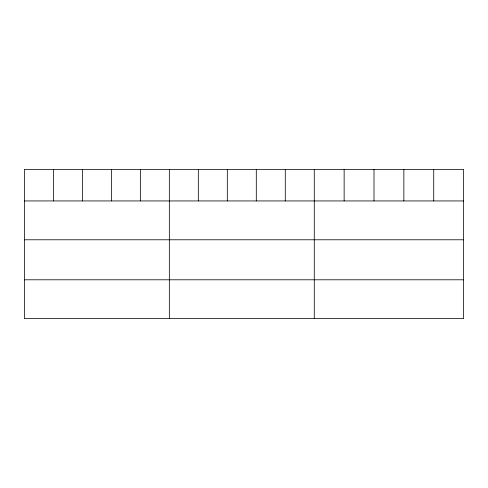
<?xml version="1.0" encoding="UTF-8"?>
<svg xmlns="http://www.w3.org/2000/svg" width="488" height="488" viewBox="0 0 488 488"><rect width="100%" height="100%" fill="white"/><g stroke="black" fill="none" stroke-linecap="round" stroke-linejoin="round"><path stroke-width="0.73" d="M463.6 200.94L463.6 318.634L24.4 318.634L24.4 169.366L463.6 169.366L463.6 200.94L24.4 200.94M24.4 239.779L463.6 239.779M24.4 279.795L463.6 279.795M433.734 169.366L433.734 200.94M403.869 169.366L403.869 200.94M374.003 169.366L374.003 200.94M344.138 169.366L344.138 200.94M314.272 169.366L314.272 318.634M285.285 169.366L285.285 200.94M256.298 169.366L256.298 200.94M227.31 169.366L227.31 200.94M198.323 169.366L198.323 200.94M169.336 169.366L169.336 318.634M140.349 169.366L140.349 200.94M111.362 169.366L111.362 200.94M82.374 169.366L82.374 200.94M53.387 169.366L53.387 200.94"/></g></svg>
